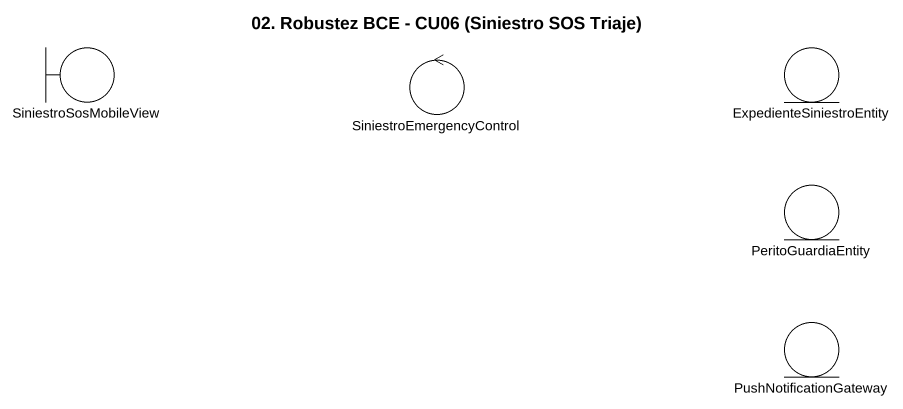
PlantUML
@startuml
title 02. Robustez BCE - CU06 (Siniestro SOS Triaje)
boundary SiniestroSosMobileView
control SiniestroEmergencyControl
entity ExpedienteSiniestroEntity
entity PeritoGuardiaEntity
entity PushNotificationGateway
@enduml
